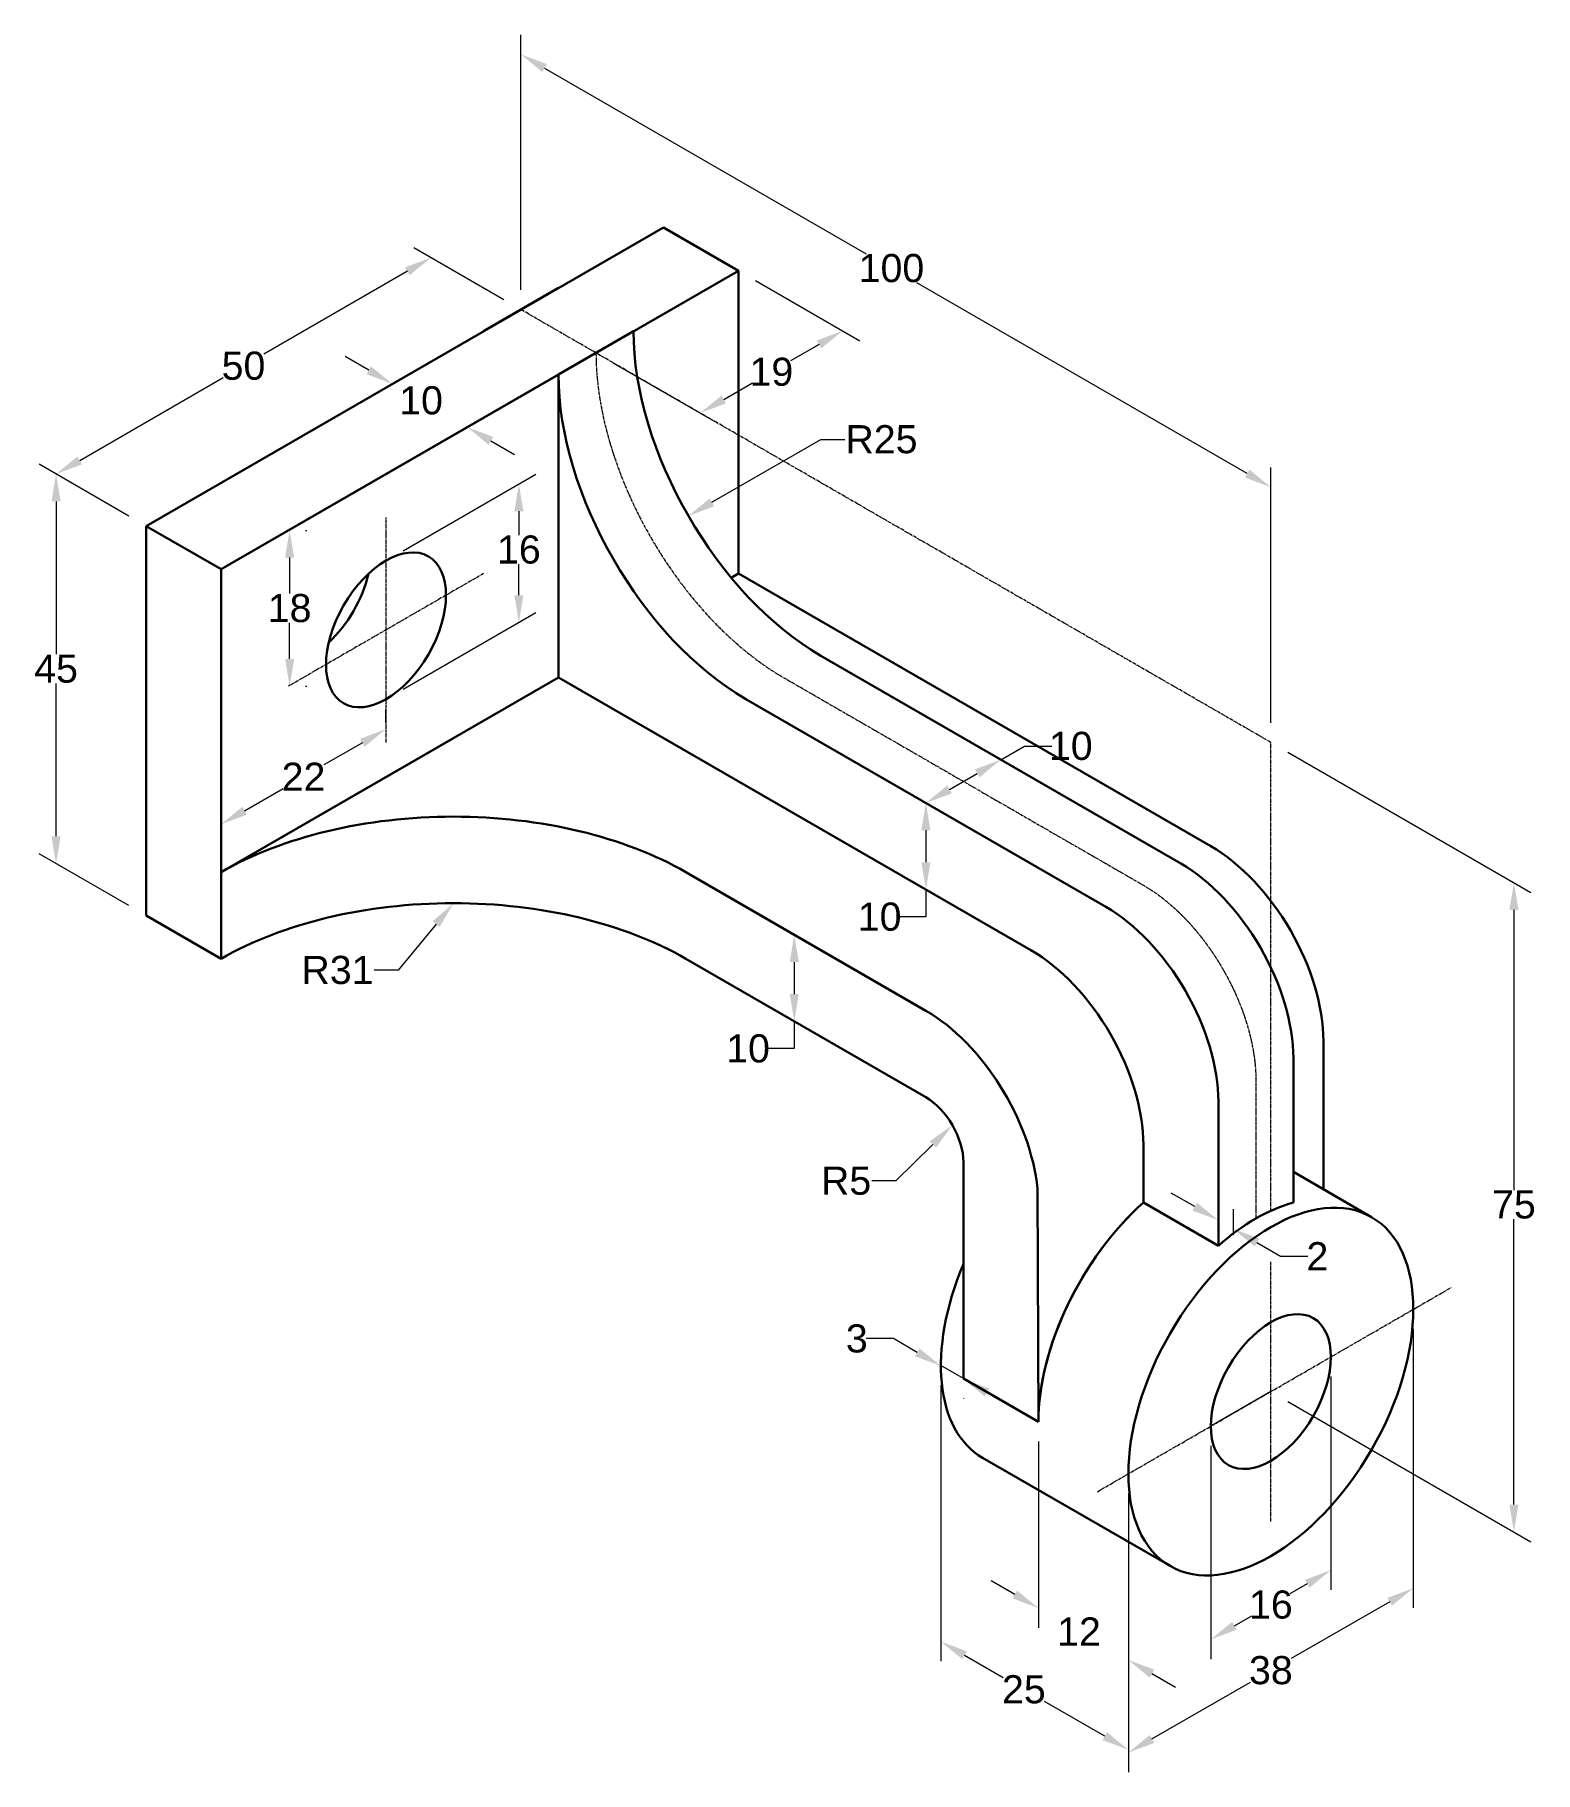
# Model space of a CAD drawing. Header units: millimetres. Extents: x 23164 to 27565, y 1169 to 6268.
import ezdxf
from ezdxf import colors
from ezdxf.entities.mleader import LeaderData, LeaderLine
from ezdxf.math import Vec2, Vec3

# ---------------------------------------------------------------- set-up
doc = ezdxf.new("R2010")
doc.units = ezdxf.units.MM
doc.linetypes.add('CENTER2', pattern=[28.575, 19.05, -3.175, 3.175, -3.175])
doc.layers.add('centerline', color=7, linetype='CENTER2', lineweight=13, true_color=0xffcd00)
doc.layers.add('dimension', color=7, linetype='Continuous', lineweight=13, true_color=0x509e2f)
doc.layers.add('objectline', color=7, linetype='Continuous', lineweight=30)
doc.styles.get("Standard").update_dxf_attribs({"font": 'arial.ttf'})
doc.dimstyles.new('grace', dxfattribs={"dimtxt": 82.5, "dimasz": 80, "dimexe": 50, "dimexo": 50, "dimtad": 0, "dimtih": 1, "dimtoh": 1, "dimlfac": 0.03937, "dimzin": 9, "dimdsep": 46, "dimtxsty": 'Standard', "dimcen": 0.5, "dimclrd": 256, "dimclre": 256, "dimclrt": 256, "dimadec": 0, "dimazin": 0, "dimtfac": 1, "dimtofl": 0, "dimtmove": 0, "dimatfit": 3, "dimfxl": 1, "dimtfillclr": 256, "dimlwd": -1, "dimlwe": -1, "dimarcsym": 1})

# ---------------------------------------------------------------- blocks, each defined once
blk = doc.blocks.new('*D3')
at = {"layer": 'Defpoints', "color": 0, "transparency": 16777216}
for p in [(24326.2, 5613.6), (24590.2, 5461.2), (23490.3, 4826.2)]:
    blk.add_point(p, dxfattribs=at)
at = {"layer": 'dimension', "transparency": 16777216}
for p, q in [((24540.2, 5490.1), (24276.2, 5642.5)), ((24256.9, 5573.6), (23835.8, 5330.5)), ((23295.6, 5018.6), (23716.7, 5261.7)), ((23440.3, 4855.1), (23176.3, 5007.5))]:
    blk.add_line(p, q, dxfattribs=at)
for points in [[(24250.2, 5585.2), (24263.6, 5562.1), (24326.2, 5613.6)], [(23288.9, 5030.2), (23302.3, 5007.1), (23226.3, 4978.6)]]:
    blk.add_solid(points, dxfattribs=at)
at = {"layer": 'dimension', "transparency": 16777216, "insert": (23776.2, 5296.1), "char_height": 82.5, "attachment_point": 5}
blk.add_mtext('50', dxfattribs=at)
blk = doc.blocks.new('*D4')
at = {"layer": 'Defpoints', "color": 0, "transparency": 16777216}
for p in [(23490.3, 4826.2), (23226.3, 3835.6), (23490.3, 3683.2)]:
    blk.add_point(p, dxfattribs=at)
at = {"layer": 'dimension', "transparency": 16777216}
for p, q in [((23440.3, 4855.1), (23176.3, 5007.5)), ((23226.3, 4898.6), (23226.3, 4449.7)), ((23226.3, 3915.6), (23226.3, 4364.5)), ((23440.3, 3712.1), (23176.3, 3864.5))]:
    blk.add_line(p, q, dxfattribs=at)
for points in [[(23213, 4898.6), (23239.7, 4898.6), (23226.3, 4978.6)], [(23213, 3915.6), (23239.7, 3915.6), (23226.3, 3835.6)]]:
    blk.add_solid(points, dxfattribs=at)
at = {"layer": 'dimension', "transparency": 16777216, "insert": (23226.3, 4407.1), "char_height": 82.5, "attachment_point": 5}
blk.add_mtext('45', dxfattribs=at)
blk = doc.blocks.new('*D5')
at = {"layer": 'Defpoints', "color": 0, "transparency": 16777216}
for p in [(23908.3, 4813.5), (23911.5, 4813.5), (23908.3, 4356.3)]:
    blk.add_point(p, dxfattribs=at)
at = {"layer": 'dimension', "transparency": 16777216}
for p, q in [((23958.3, 4813.5), (23961.5, 4813.5)), ((23911.5, 4733.5), (23911.5, 4627.7)), ((23911.5, 4436.3), (23911.5, 4542.2)), ((23958.3, 4356.3), (23961.5, 4356.3))]:
    blk.add_line(p, q, dxfattribs=at)
for points in [[(23898.2, 4733.5), (23924.8, 4733.5), (23911.5, 4813.5)], [(23898.2, 4436.3), (23924.8, 4436.3), (23911.5, 4356.3)]]:
    blk.add_solid(points, dxfattribs=at)
at = {"layer": 'dimension', "transparency": 16777216, "insert": (23911.5, 4584.9), "char_height": 82.5, "attachment_point": 5}
blk.add_mtext('18', dxfattribs=at)
blk = doc.blocks.new('*D6')
at = {"layer": 'Defpoints', "color": 0, "transparency": 16777216}
for p in [(24194.2, 4191.2), (23710.3, 3950.8), (23710.3, 3911.8)]:
    blk.add_point(p, dxfattribs=at)
at = {"layer": 'dimension', "transparency": 16777216}
for p, q in [((24194.2, 4248.9), (24194.2, 4287.9)), ((24124.9, 4190.2), (24012.3, 4125.2)), ((23779.6, 3990.8), (23892.3, 4055.9)), ((23710.3, 3969.5), (23710.3, 4008.5))]:
    blk.add_line(p, q, dxfattribs=at)
for points in [[(24118.3, 4201.8), (24131.6, 4178.7), (24194.2, 4230.2)], [(23772.9, 4002.4), (23786.2, 3979.3), (23710.3, 3950.8)]]:
    blk.add_solid(points, dxfattribs=at)
at = {"layer": 'dimension', "transparency": 16777216, "insert": (23952.3, 4090.5), "char_height": 82.5, "attachment_point": 5}
blk.add_mtext('22', dxfattribs=at)
blk = doc.blocks.new('*D7')
at = {"layer": 'Defpoints', "color": 0, "transparency": 16777216}
for p in [(24194.2, 4724.6), (24584, 4543.2), (24194.2, 4318.2)]:
    blk.add_point(p, dxfattribs=at)
at = {"layer": 'dimension', "transparency": 16777216}
for p, q in [((24244.2, 4753.5), (24634, 4978.5)), ((24584, 4869.6), (24584, 4799.4)), ((24584, 4623.2), (24584, 4714)), ((24244.2, 4347.1), (24634, 4572.1))]:
    blk.add_line(p, q, dxfattribs=at)
for points in [[(24570.7, 4869.6), (24597.3, 4869.6), (24584, 4949.6)], [(24570.7, 4623.2), (24597.3, 4623.2), (24584, 4543.2)]]:
    blk.add_solid(points, dxfattribs=at)
at = {"layer": 'dimension', "transparency": 16777216, "insert": (24584, 4756.7), "char_height": 82.5, "attachment_point": 5}
blk.add_mtext('16', dxfattribs=at)
blk = doc.blocks.new('*D8')
at = {"layer": 'Defpoints', "color": 0, "transparency": 16777216}
for p in [(24249.2, 5264.4), (24212.7, 5243.3), (24469.2, 5137.4)]:
    blk.add_point(p, dxfattribs=at)
at = {"layer": 'dimension', "transparency": 16777216}
for p, q in [((24143.4, 5283.3), (24074.2, 5323.3)), ((24199.2, 5235.5), (24162.7, 5214.4)), ((24419.2, 5108.5), (24382.7, 5087.4)), ((24502, 5076.3), (24571.2, 5036.3))]:
    blk.add_line(p, q, dxfattribs=at)
for points in [[(24150.1, 5294.8), (24136.8, 5271.7), (24212.7, 5243.3)], [(24508.6, 5087.8), (24495.3, 5064.7), (24432.7, 5116.3)]]:
    blk.add_solid(points, dxfattribs=at)
at = {"layer": 'dimension', "transparency": 16777216, "insert": (24297.1, 5194.5), "char_height": 82.5, "attachment_point": 5}
blk.add_mtext('10', dxfattribs=at)
blk = doc.blocks.new('*D9')
at = {"layer": 'Defpoints', "color": 0, "transparency": 16777216}
for p in [(25228.1, 5575.5), (25533.8, 5399), (24810.1, 5334.2)]:
    blk.add_point(p, dxfattribs=at)
at = {"layer": 'dimension', "transparency": 16777216}
for p, q in [((25278.1, 5546.6), (25583.8, 5370.1)), ((25464.5, 5359), (25380.7, 5310.6)), ((24860.1, 5305.3), (25165.9, 5128.8)), ((25185.1, 5197.7), (25268.9, 5246.1))]:
    blk.add_line(p, q, dxfattribs=at)
for points in [[(25457.8, 5370.6), (25471.2, 5347.5), (25533.8, 5399)], [(25178.5, 5209.3), (25191.8, 5186.2), (25115.9, 5157.7)]]:
    blk.add_solid(points, dxfattribs=at)
at = {"layer": 'dimension', "transparency": 16777216, "insert": (25324.8, 5278.4), "char_height": 82.5, "attachment_point": 5}
blk.add_mtext('19', dxfattribs=at)
blk = doc.blocks.new('*D10')
at = {"layer": 'Defpoints', "color": 0, "transparency": 16777216}
for p in [(24590.2, 5461.2), (26789.9, 4940.1), (26789.9, 4191.2)]:
    blk.add_point(p, dxfattribs=at)
at = {"layer": 'dimension', "transparency": 16777216}
for p, q in [((24590.2, 5518.9), (24590.2, 6267.8)), ((24659.5, 6170.1), (25602.9, 5625.4)), ((26720.6, 4980.1), (25751, 5539.9)), ((26789.9, 4248.9), (26789.9, 4997.8))]:
    blk.add_line(p, q, dxfattribs=at)
for points in [[(24666.1, 6181.6), (24652.8, 6158.5), (24590.2, 6210.1)], [(26727.3, 4991.6), (26713.9, 4968.5), (26789.9, 4940.1)]]:
    blk.add_solid(points, dxfattribs=at)
at = {"layer": 'dimension', "transparency": 16777216, "insert": (25677, 5582.6), "char_height": 82.5, "attachment_point": 5}
blk.add_mtext('100', dxfattribs=at)
blk = doc.blocks.new('*D11')
at = {"layer": 'Defpoints', "color": 0, "transparency": 16777216}
for p in [(26789.9, 4191.2), (26789.9, 2286.2), (27503, 1874.5)]:
    blk.add_point(p, dxfattribs=at)
at = {"layer": 'dimension', "transparency": 16777216}
for p, q in [((26839.9, 4162.3), (27553, 3750.6)), ((27503, 3699.5), (27503, 2877.4)), ((27503, 1954.5), (27503, 2792.3)), ((26839.9, 2257.3), (27553, 1845.6))]:
    blk.add_line(p, q, dxfattribs=at)
for points in [[(27489.7, 3699.5), (27516.3, 3699.5), (27503, 3779.5)], [(27489.7, 1954.5), (27516.3, 1954.5), (27503, 1874.5)]]:
    blk.add_solid(points, dxfattribs=at)
at = {"layer": 'dimension', "transparency": 16777216, "insert": (27503, 2834.8), "char_height": 82.5, "attachment_point": 5}
blk.add_mtext('75', dxfattribs=at)
blk = doc.blocks.new('*D12')
at = {"layer": 'Defpoints', "color": 0, "transparency": 16777216}
for p in [(27207.8, 2527.5), (26371.9, 2044.9), (26371.9, 1226.8)]:
    blk.add_point(p, dxfattribs=at)
at = {"layer": 'dimension', "transparency": 16777216}
for p, q in [((27207.8, 2469.8), (27207.8, 1651.7)), ((26371.9, 1987.2), (26371.9, 1169.1)), ((27138.5, 1669.4), (26849.6, 1502.6)), ((26441.2, 1266.8), (26730.1, 1433.6))]:
    blk.add_line(p, q, dxfattribs=at)
for points in [[(27131.9, 1680.9), (27145.2, 1657.8), (27207.8, 1709.4)], [(26434.6, 1278.3), (26447.9, 1255.2), (26371.9, 1226.8)]]:
    blk.add_solid(points, dxfattribs=at)
at = {"layer": 'dimension', "transparency": 16777216, "insert": (26789.9, 1468.1), "char_height": 82.5, "attachment_point": 5}
blk.add_mtext('38', dxfattribs=at)
blk = doc.blocks.new('*D13')
at = {"layer": 'Defpoints', "color": 0, "transparency": 16777216}
for p in [(26965.9, 2387.8), (26613.9, 2184.6), (26965.9, 1762.2)]:
    blk.add_point(p, dxfattribs=at)
at = {"layer": 'dimension', "transparency": 16777216}
for p, q in [((26965.9, 2330.1), (26965.9, 1704.4)), ((26613.9, 2126.9), (26613.9, 1501.2)), ((26896.6, 1722.2), (26845.7, 1692.8)), ((26683.2, 1599), (26734.1, 1628.3))]:
    blk.add_line(p, q, dxfattribs=at)
for points in [[(26889.9, 1733.7), (26903.2, 1710.6), (26965.9, 1762.2)], [(26676.5, 1610.5), (26689.9, 1587.4), (26613.9, 1559)]]:
    blk.add_solid(points, dxfattribs=at)
at = {"layer": 'dimension', "transparency": 16777216, "insert": (26789.9, 1660.6), "char_height": 82.5, "attachment_point": 5}
blk.add_mtext('16', dxfattribs=at)
blk = doc.blocks.new('*D14')
at = {"layer": 'Defpoints', "color": 0, "transparency": 16777216}
for p in [(26108, 2197.3), (26371.9, 2044.9), (26371.9, 1498.5)]:
    blk.add_point(p, dxfattribs=at)
at = {"layer": 'dimension', "transparency": 16777216}
for p, q in [((26108, 2139.6), (26108, 1593.1)), ((26371.9, 1987.2), (26371.9, 1440.7)), ((26038.7, 1690.9), (25969.4, 1730.9)), ((26441.2, 1458.5), (26510.5, 1418.5))]:
    blk.add_line(p, q, dxfattribs=at)
for points in [[(26045.4, 1702.4), (26032, 1679.3), (26108, 1650.9)], [(26447.9, 1470), (26434.6, 1446.9), (26371.9, 1498.5)]]:
    blk.add_solid(points, dxfattribs=at)
at = {"layer": 'dimension', "transparency": 16777216, "insert": (26227.1, 1582.1), "char_height": 82.5, "attachment_point": 5}
blk.add_mtext('12', dxfattribs=at)
blk = doc.blocks.new('*D15')
at = {"layer": 'Defpoints', "color": 0, "transparency": 16777216}
for p in [(25822, 2362.4), (26371.9, 2044.9), (26371.9, 1235)]:
    blk.add_point(p, dxfattribs=at)
at = {"layer": 'dimension', "transparency": 16777216}
for p, q in [((25822, 2304.7), (25822, 1494.8)), ((26371.9, 1987.2), (26371.9, 1177.3)), ((25891.3, 1512.5), (26004.7, 1447)), ((26302.7, 1275), (26126.1, 1376.9))]:
    blk.add_line(p, q, dxfattribs=at)
for points in [[(25898, 1524.1), (25884.6, 1501), (25822, 1552.5)], [(26309.3, 1286.6), (26296, 1263.5), (26371.9, 1235)]]:
    blk.add_solid(points, dxfattribs=at)
at = {"layer": 'dimension', "transparency": 16777216, "insert": (26065.4, 1412), "char_height": 82.5, "attachment_point": 5}
blk.add_mtext('25', dxfattribs=at)
blk = doc.blocks.new('*D16')
at = {"layer": 'Defpoints', "color": 0, "transparency": 16777216}
for p in [(25822, 2362.4), (25822, 2361.3), (25888, 2324.3)]:
    blk.add_point(p, dxfattribs=at)
at = {"layer": 'dimension', "transparency": 16777216}
for p, q in [((25683, 2441.6), (25603, 2441.6)), ((25752.7, 2401.3), (25683, 2441.6)), ((25822, 2304.7), (25822, 2303.6)), ((25888, 2266.6), (25888, 2265.4)), ((25957.3, 2283.2), (26026.6, 2243.2))]:
    blk.add_line(p, q, dxfattribs=at)
for points in [[(25759.4, 2412.8), (25746.1, 2389.7), (25822, 2361.3)], [(25964, 2294.7), (25950.6, 2271.6), (25888, 2323.2)]]:
    blk.add_solid(points, dxfattribs=at)
at = {"layer": 'dimension', "transparency": 16777216, "insert": (25575.3, 2441.6), "char_height": 82.5, "attachment_point": 5}
blk.add_mtext('3', dxfattribs=at)
blk = doc.blocks.new('*D17')
at = {"layer": 'Defpoints', "color": 0, "transparency": 16777216}
for p in [(26679.9, 2763.4), (26635.9, 2713.7), (26679.9, 2688.3)]:
    blk.add_point(p, dxfattribs=at)
at = {"layer": 'dimension', "transparency": 16777216}
for p, q in [((26566.6, 2828.8), (26497.3, 2868.8)), ((26635.9, 2771.4), (26635.9, 2846.6)), ((26679.9, 2746), (26679.9, 2821.2)), ((26749.2, 2723.4), (26818.5, 2683.4)), ((26818.5, 2683.4), (26898.5, 2683.4))]:
    blk.add_line(p, q, dxfattribs=at)
for points in [[(26573.3, 2840.4), (26560, 2817.3), (26635.9, 2788.8)], [(26755.8, 2735), (26742.5, 2711.9), (26679.9, 2763.4)]]:
    blk.add_solid(points, dxfattribs=at)
at = {"layer": 'dimension', "transparency": 16777216, "insert": (26926.4, 2683.4), "char_height": 82.5, "attachment_point": 5}
blk.add_mtext('2', dxfattribs=at)
blk = doc.blocks.new('*D18')
at = {"layer": 'Defpoints', "color": 0, "transparency": 16777216}
for p in [(25426.1, 3607), (25391.9, 3372.7), (25426.1, 3353)]:
    blk.add_point(p, dxfattribs=at)
at = {"layer": 'dimension', "transparency": 16777216}
for p, q in [((25376.1, 3635.9), (25341.9, 3655.6)), ((25391.9, 3546.7), (25391.9, 3452.7)), ((25376.1, 3381.9), (25341.9, 3401.6)), ((25391.9, 3372.7), (25391.9, 3292.7)), ((25391.9, 3292.7), (25311.9, 3292.7))]:
    blk.add_line(p, q, dxfattribs=at)
for points in [[(25378.6, 3546.7), (25405.3, 3546.7), (25391.9, 3626.7)], [(25378.6, 3452.7), (25405.3, 3452.7), (25391.9, 3372.7)]]:
    blk.add_solid(points, dxfattribs=at)
at = {"layer": 'dimension', "transparency": 16777216, "insert": (25256.3, 3292.7), "char_height": 82.5, "attachment_point": 5}
blk.add_mtext('10', dxfattribs=at)
blk = doc.blocks.new('*D19')
at = {"layer": 'Defpoints', "color": 0, "transparency": 16777216}
for p in [(25778, 4013.4), (25778, 3759.4), (25778, 3759.4)]:
    blk.add_point(p, dxfattribs=at)
at = {"layer": 'dimension', "transparency": 16777216}
for p, q in [((25778, 3933.4), (25778, 3839.4)), ((25778, 3759.4), (25778, 3679.4)), ((25778, 3679.4), (25698, 3679.4))]:
    blk.add_line(p, q, dxfattribs=at)
for points in [[(25764.7, 3933.4), (25791.3, 3933.4), (25778, 4013.4)], [(25764.7, 3839.4), (25791.3, 3839.4), (25778, 3759.4)]]:
    blk.add_solid(points, dxfattribs=at)
at = {"layer": 'dimension', "transparency": 16777216, "insert": (25642.3, 3679.4), "char_height": 82.5, "attachment_point": 5}
blk.add_mtext('10', dxfattribs=at)
blk = doc.blocks.new('*D20')
at = {"layer": 'Defpoints', "color": 0, "transparency": 16777216}
for p in [(25998, 4140.4), (25998, 4140.4), (25778, 4013.4)]:
    blk.add_point(p, dxfattribs=at)
at = {"layer": 'dimension', "transparency": 16777216}
for p, q in [((25998, 4140.4), (26067.3, 4180.4)), ((26067.3, 4180.4), (26147.3, 4180.4)), ((25847.3, 4053.4), (25928.7, 4100.4))]:
    blk.add_line(p, q, dxfattribs=at)
for points in [[(25922, 4112), (25935.4, 4088.9), (25998, 4140.4)], [(25840.6, 4065), (25854, 4041.9), (25778, 4013.4)]]:
    blk.add_solid(points, dxfattribs=at)
at = {"layer": 'dimension', "transparency": 16777216, "insert": (26203, 4180.4), "char_height": 82.5, "attachment_point": 5}
blk.add_mtext('10', dxfattribs=at)

msp = doc.modelspace()

# ---------------------------------------------------------------- linework, layer by layer
at = {"layer": 'centerline', "ltscale": 0.5}
for p, q in [((24194.228, 4191.205), (24194.228, 4851.605)), ((24480.189, 4686.505), (23908.266, 4356.305)), ((26280.955, 1992.378), (27319.118, 2591.762))]:
    msp.add_line(p, q, dxfattribs=at)
for points in [[(26789.879, 2816.924), (26789.879, 4191.205), (24590.174, 5461.205)], [(26789.879, 1905.205), (26789.879, 2286.205), (26789.879, 2667.205)]]:
    msp.add_lwpolyline(points, dxfattribs=at)
msp.add_rational_spline([(24810.145, 5334.205), (24810.145, 5069.703), (24972.76, 4789.529), (25135.375, 4509.355), (25364.434, 4379.207), (25804.375, 4125.207), (26244.315, 3871.207), (26330.122, 3821.666), (26415.929, 3772.125), (26552.601, 3693.218), (26649.243, 3525.829), (26745.885, 3358.441), (26745.885, 3200.625), (26745.885, 2997.415), (26745.885, 2794.205)], [1, 0.923118734625, 1, 0.923118734625, 1, 1, 1, 1, 1, 0.923879532511, 1, 0.923879532511, 1, 1, 1], degree=2, knots=[0, 0, 0, 0.78936479, 0.78936479, 1.57872958, 1.57872958, 2.57872958, 2.57872958, 3.57872958, 3.57872958, 4.36412775, 4.36412775, 5.14952591, 5.14952591, 6.10935328, 6.10935328, 6.10935328], dxfattribs=at)
at = {"layer": 'dimension'}
for p, q in [((25888.004, 2324.303), (25822.009, 2362.405)), ((26789.879, 2286.205), (26613.903, 2184.605)), ((26107.971, 2197.305), (26107.967, 2197.308))]:
    msp.add_line(p, q, dxfattribs=at)
at = {"layer": 'objectline'}
for p, q in [((23490.322, 4826.205), (25008.118, 5702.505)), ((25008.118, 5702.505), (25228.089, 5575.505)), ((25228.089, 5575.505), (23710.293, 4699.205)), ((25228.089, 5575.505), (25228.089, 4686.505)), ((24700.16, 5524.705), (24480.189, 5397.705)), ((24700.16, 5270.705), (24920.13, 5397.705)), ((24700.16, 5270.705), (24920.13, 5397.705)), ((23710.293, 4699.205), (24700.16, 5270.705)), ((24700.16, 5270.705), (24700.16, 4381.705)), ((23710.293, 4699.205), (23490.322, 4826.205)), ((23490.322, 4826.205), (23490.322, 3683.205)), ((23710.293, 3556.205), (23710.293, 4699.205)), ((25207.063, 4674.366), (25228.089, 4686.505)), ((25228.089, 4686.505), (26613.907, 3886.403)), ((24700.16, 4381.705), (24700.16, 4635.705)), ((26525.914, 3835.605), (25470.056, 4445.205)), ((23710.293, 3810.205), (24700.16, 4381.705)), ((26085.974, 3581.605), (24700.16, 4381.705)), ((25250.086, 4318.205), (26305.944, 3708.605)), ((26305.944, 3708.605), (25250.086, 4318.205)), ((23710.293, 3810.205), (24392.201, 4203.905)), ((25074.109, 3810.205), (25778.019, 3403.803)), ((23490.322, 3683.205), (23710.293, 3556.205)), ((25778.019, 3149.803), (25074.109, 3556.205)), ((26943.863, 2879.802), (26943.863, 3314.903)), ((26855.87, 3264.105), (26855.87, 2840.695)), ((26635.9, 2967.695), (26635.9, 3137.105)), ((26635.9, 3137.105), (26635.9, 2713.695)), ((26415.929, 3010.105), (26415.929, 2840.695)), ((25888.004, 2324.303), (25888.004, 2959.659)), ((27085.41, 2798.08), (26855.87, 2930.605)), ((26107.967, 2197.308), (26105.395, 2881.345)), ((26415.929, 2840.695), (26635.9, 2713.695)), ((25888.004, 2324.303), (26107.974, 2197.303)), ((25944.422, 2091.831), (26494.348, 1774.331))]:
    msp.add_line(p, q, dxfattribs=at)
for centre, major_axis, start_param, end_param in [((25470.056, 5080.205), (388.856, -673.519), 3.92699082, 5.49778714), ((25250.086, 4953.205), (388.856, -673.519), 3.92699082, 5.49778714), ((23974.257, 4648.405), (-124.434, -215.526), 1.08410137, 2.05749128), ((24392.201, 3416.505), (-964.364, 0), 10.21017612, 11.78097245), ((26613.907, 3505.403), (233.314, -404.112), 7.06858347, 8.6393798), ((26525.914, 3454.605), (233.314, -404.112), 7.06858347, 8.6393798), ((24392.201, 3162.505), (-964.364, 0), 10.21017612, 11.78097245), ((26305.944, 3327.605), (233.314, -404.112), 7.06858347, 8.6393798), ((26085.974, 3200.605), (233.314, -404.112), 7.06858347, 8.6393798), ((25778.019, 3022.803), (233.314, -404.112), 7.19372085, 8.6393798), ((25778.019, 3022.803), (77.771, -134.704), 0.78539816, 2.35619449), ((26525.914, 2438.605), (-295.531, -511.875), 4.19328483, 5.49778714), ((26525.914, 2438.605), (-295.531, -511.875), 4.19328483, 5.49322265), ((26745.885, 2311.605), (-295.531, -511.875), 9.94388211, 10.47647014), ((26239.953, 2603.705), (-295.531, -511.875), 4.92814651, 6.28318531)]:
    msp.add_ellipse(centre, major_axis=major_axis, ratio=0.57735027, start_param=start_param, end_param=end_param, dxfattribs=at)
for centre, major_axis in [((24194.228, 4521.405), (-124.434, -215.526)), ((26789.879, 2286.205), (-295.531, -511.875)), ((26789.879, 2286.205), (-124.434, -215.526))]:
    msp.add_ellipse(centre, major_axis=major_axis, ratio=0.57735027, dxfattribs=at)

# ---------------------------------------------------------------- dimensions: what is measured, and where the dimension line sits
at = {"layer": 'dimension'}
for base, p1, p2, angle, picture, middle, dimtype in [((26789.879, 4940.095), (24590.174, 5461.205), (26789.879, 4191.205), 330, '*D10', (25676.953, 5582.644), 161), ((25533.795, 5399.005), (24810.145, 5334.205), (25228.089, 5575.505), 30, '*D9', (25324.824, 5278.355), 161), ((24212.715, 5243.279), (24469.191, 5137.355), (24249.22, 5264.355), 150, '*D8', (24297.13, 5194.542), 161), ((24583.992, 4543.236), (24194.228, 4724.605), (24194.228, 4318.205), 90, '*D7', (24583.992, 4756.701), 160), ((23710.293, 3950.814), (24194.228, 4191.205), (23710.293, 3911.805), 210, '*D6', (23952.26, 4090.514), 161), ((27503.01, 1874.479), (26789.879, 4191.205), (26789.879, 2286.205), 270, '*D11', (27503.01, 2834.833), 161), ((25778.015, 3759.405), (25778.015, 4013.405), (25778.015, 3759.405), 270, '*D19', (25642.324, 3679.405), 161), ((25391.947, 3372.702), (25426.064, 3607.004), (25426.064, 3353.004), 270, '*D18', (25256.257, 3292.702), 161), ((26679.894, 2763.417), (26635.9, 2713.695), (26679.894, 2688.295), 330, '*D17', (26926.405, 2683.417), 161), ((26371.935, 1226.789), (27207.823, 2527.505), (26371.935, 2044.905), 210, '*D12', (26789.879, 1468.089), 161), ((25822.009, 2361.286), (25888.004, 2324.303), (25822.009, 2362.405), 150, '*D16', (25575.323, 2441.566), 161), ((26371.935, 1235.015), (25822.009, 2362.405), (26371.935, 2044.905), 330, '*D15', (26065.416, 1411.984), 161), ((26371.935, 1498.478), (26107.971, 2197.305), (26371.935, 2044.905), 330, '*D14', (26227.1, 1582.098), 161)]:
    dim = msp.add_linear_dim(base=base, p1=p1, p2=p2, angle=angle, dimstyle='grace', dxfattribs=at)
    dim.commit()
    dim.dimension.update_dxf_attribs({"geometry": picture, "text_midpoint": middle, "dimtype": dimtype})
for p1, p2, distance, picture, middle in [((23490.322, 4826.205), (24590.174, 5461.205), 263.999, '*D3', (23776.249, 5296.125)), ((25778.015, 4013.405), (25997.985, 4140.405), 0, '*D20', (26202.958, 4180.405)), ((26613.903, 2184.605), (26965.855, 2387.805), -541.829, '*D13', (26789.879, 1660.555))]:
    dim = msp.add_aligned_dim(p1=p1, p2=p2, distance=distance, dimstyle='grace', dxfattribs=at)
    dim.commit()
    dim.dimension.update_dxf_attribs({"geometry": picture, "text_midpoint": middle})
for base, p1, p2, picture, middle in [((23226.323, 3835.625), (23490.322, 4826.205), (23490.322, 3683.205), '*D4', (23226.323, 4407.125)), ((23911.499, 4813.505), (23908.266, 4356.305), (23908.266, 4813.505), '*D5', (23911.499, 4584.905))]:
    dim = msp.add_linear_dim(base=base, p1=p1, p2=p2, angle=90, dimstyle='grace', dxfattribs=at)
    dim.commit()
    dim.dimension.update_dxf_attribs({"geometry": picture, "text_midpoint": middle})

# ---------------------------------------------------------------- leaders
ml = msp.add_multileader_mtext('Standard', dxfattribs=at)
ml.set_content('R25', color=256)
ml.set_leader_properties(color=256, linetype='ByLayer', lineweight=-1)
ml.build(insert=Vec2(0, 0))
ml.multileader.update_dxf_attribs({"dogleg_length": 70, "arrow_head_size": 80})
ctx = ml.context
ctx.base_point, ctx.char_height, ctx.arrow_head_size, ctx.plane_origin = Vec3(25540.056, 5080.205), 82.5, 80, Vec3(25081.2, 4855.699)
notes = []
notes.append((ctx, [(0, (1, 1, 0), (25470.056, 5080.205), (1, 0), 70, [(0, [(25081.2, 4855.699)], 0, [])])]))
ctx.mtext.insert, ctx.mtext.flow_direction = Vec3(25542.056, 5122.159), 5
ml = msp.add_multileader_mtext('Standard', dxfattribs=at)
ml.set_content('R31', color=256)
ml.set_leader_properties(color=256, linetype='ByLayer', lineweight=-1)
ml.build(insert=Vec2(0, 0))
ml.multileader.update_dxf_attribs({"dogleg_length": 70, "arrow_head_size": 80})
ctx = ml.context
ctx.base_point, ctx.char_height, ctx.arrow_head_size, ctx.plane_origin = Vec3(23974.327, 3522.805), 82.5, 80, Vec3(24392.201, 3719.281)
ctx.text_align_type = 2
notes.append((ctx, [(0, (1, 1, 0), (24229.534, 3522.805), (-1, 0), 70, [(0, [(24392.201, 3719.281)], 0, [])])]))
ctx.mtext.insert, ctx.mtext.alignment, ctx.mtext.flow_direction = Vec3(24157.534, 3564.786), 3, 5
ml = msp.add_multileader_mtext('Standard', dxfattribs=at)
ml.set_content('R5', color=256)
ml.set_leader_properties(color=256, linetype='ByLayer', lineweight=-1)
ml.build(insert=Vec2(0, 0))
ml.multileader.update_dxf_attribs({"dogleg_length": 70, "arrow_head_size": 80})
ctx = ml.context
ctx.base_point, ctx.char_height, ctx.arrow_head_size, ctx.plane_origin = Vec3(25481.866, 2904.344), 82.5, 80, Vec3(25855.791, 3067.704)
ctx.text_align_type = 2
notes.append((ctx, [(0, (1, 1, 0), (25689.521, 2904.344), (-1, 0), 70, [(0, [(25855.791, 3067.704)], 0, [])])]))
ctx.mtext.insert, ctx.mtext.alignment, ctx.mtext.flow_direction = Vec3(25617.521, 2946.298), 3, 5
for ctx, leaders in notes:
    for number, flags, end, landing, length, lines in leaders:
        leader = LeaderData()
        leader.index, (leader.has_last_leader_line, leader.has_dogleg_vector, leader.attachment_direction) = number, flags
        leader.last_leader_point, leader.dogleg_vector, leader.dogleg_length = Vec3(end), Vec3(landing), length
        for number, points, colour, breaks in lines:
            line = LeaderLine()
            line.index, line.vertices, line.color, line.breaks = number, Vec3.list(points), colors.encode_raw_color(colour), breaks
            leader.lines.append(line)
        ctx.leaders.append(leader)

doc.saveas('drawing.dxf')
